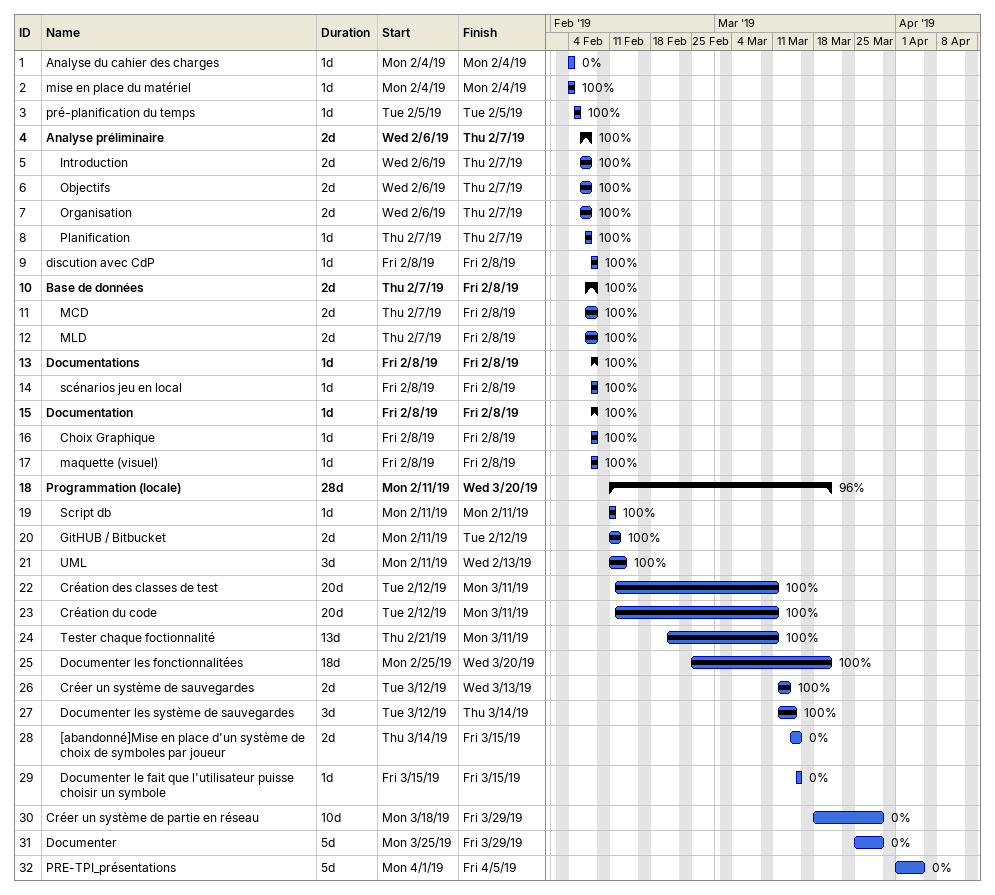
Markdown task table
| ID | Level | Task | Duration | Start | Finish | % complete |
|---|---|---|---|---|---|---|
| 1 | 1 | Analyse du cahier des charges | 1d | 2019-02-04 | 2019-02-04 | 0 |
| 2 | 1 | mise en place du matériel | 1d | 2019-02-04 | 2019-02-04 | 100 |
| 3 | 1 | pré-planification du temps | 1d | 2019-02-05 | 2019-02-05 | 100 |
| 4 | 1 | **Analyse préliminaire** | 2d | 2019-02-06 | 2019-02-07 | 100 |
| 5 | 2 | Introduction | 2d | 2019-02-06 | 2019-02-07 | 100 |
| 6 | 2 | Objectifs | 2d | 2019-02-06 | 2019-02-07 | 100 |
| 7 | 2 | Organisation | 2d | 2019-02-06 | 2019-02-07 | 100 |
| 8 | 2 | Planification | 1d | 2019-02-07 | 2019-02-07 | 100 |
| 9 | 1 | discution avec CdP | 1d | 2019-02-08 | 2019-02-08 | 100 |
| 10 | 1 | **Base de données** | 2d | 2019-02-07 | 2019-02-08 | 100 |
| 11 | 2 | MCD | 2d | 2019-02-07 | 2019-02-08 | 100 |
| 12 | 2 | MLD | 2d | 2019-02-07 | 2019-02-08 | 100 |
| 13 | 1 | **Documentations** | 1d | 2019-02-08 | 2019-02-08 | 100 |
| 14 | 2 | scénarios jeu en local | 1d | 2019-02-08 | 2019-02-08 | 100 |
| 15 | 1 | **Documentation** | 1d | 2019-02-08 | 2019-02-08 | 100 |
| 16 | 2 | Choix Graphique | 1d | 2019-02-08 | 2019-02-08 | 100 |
| 17 | 2 | maquette (visuel) | 1d | 2019-02-08 | 2019-02-08 | 100 |
| 18 | 1 | **Programmation (locale)** | 28d | 2019-02-11 | 2019-03-20 | 96 |
| 19 | 2 | Script db | 1d | 2019-02-11 | 2019-02-11 | 100 |
| 20 | 2 | GitHUB / Bitbucket | 2d | 2019-02-11 | 2019-02-12 | 100 |
| 21 | 2 | UML | 3d | 2019-02-11 | 2019-02-13 | 100 |
| 22 | 2 | Création des classes de test | 20d | 2019-02-12 | 2019-03-11 | 100 |
| 23 | 2 | Création du code | 20d | 2019-02-12 | 2019-03-11 | 100 |
| 24 | 2 | Tester chaque foctionnalité | 13d | 2019-02-21 | 2019-03-11 | 100 |
| 25 | 2 | Documenter les fonctionnalitées | 18d | 2019-02-25 | 2019-03-20 | 100 |
| 26 | 2 | Créer un système de sauvegardes | 2d | 2019-03-12 | 2019-03-13 | 100 |
| 27 | 2 | Documenter les système de sauvegardes | 3d | 2019-03-12 | 2019-03-14 | 100 |
| 28 | 2 | [abandonné]Mise en place d'un système de choix de symboles par joueur | 2d | 2019-03-14 | 2019-03-15 | 0 |
| 29 | 2 | Documenter le fait que l'utilisateur puisse choisir un symbole | 1d | 2019-03-15 | 2019-03-15 | 0 |
| 30 | 1 | Créer un système de partie en réseau | 10d | 2019-03-18 | 2019-03-29 | 0 |
| 31 | 1 | Documenter | 5d | 2019-03-25 | 2019-03-29 | 0 |
| 32 | 1 | PRE-TPI_présentations | 5d | 2019-04-01 | 2019-04-05 | 0 |
